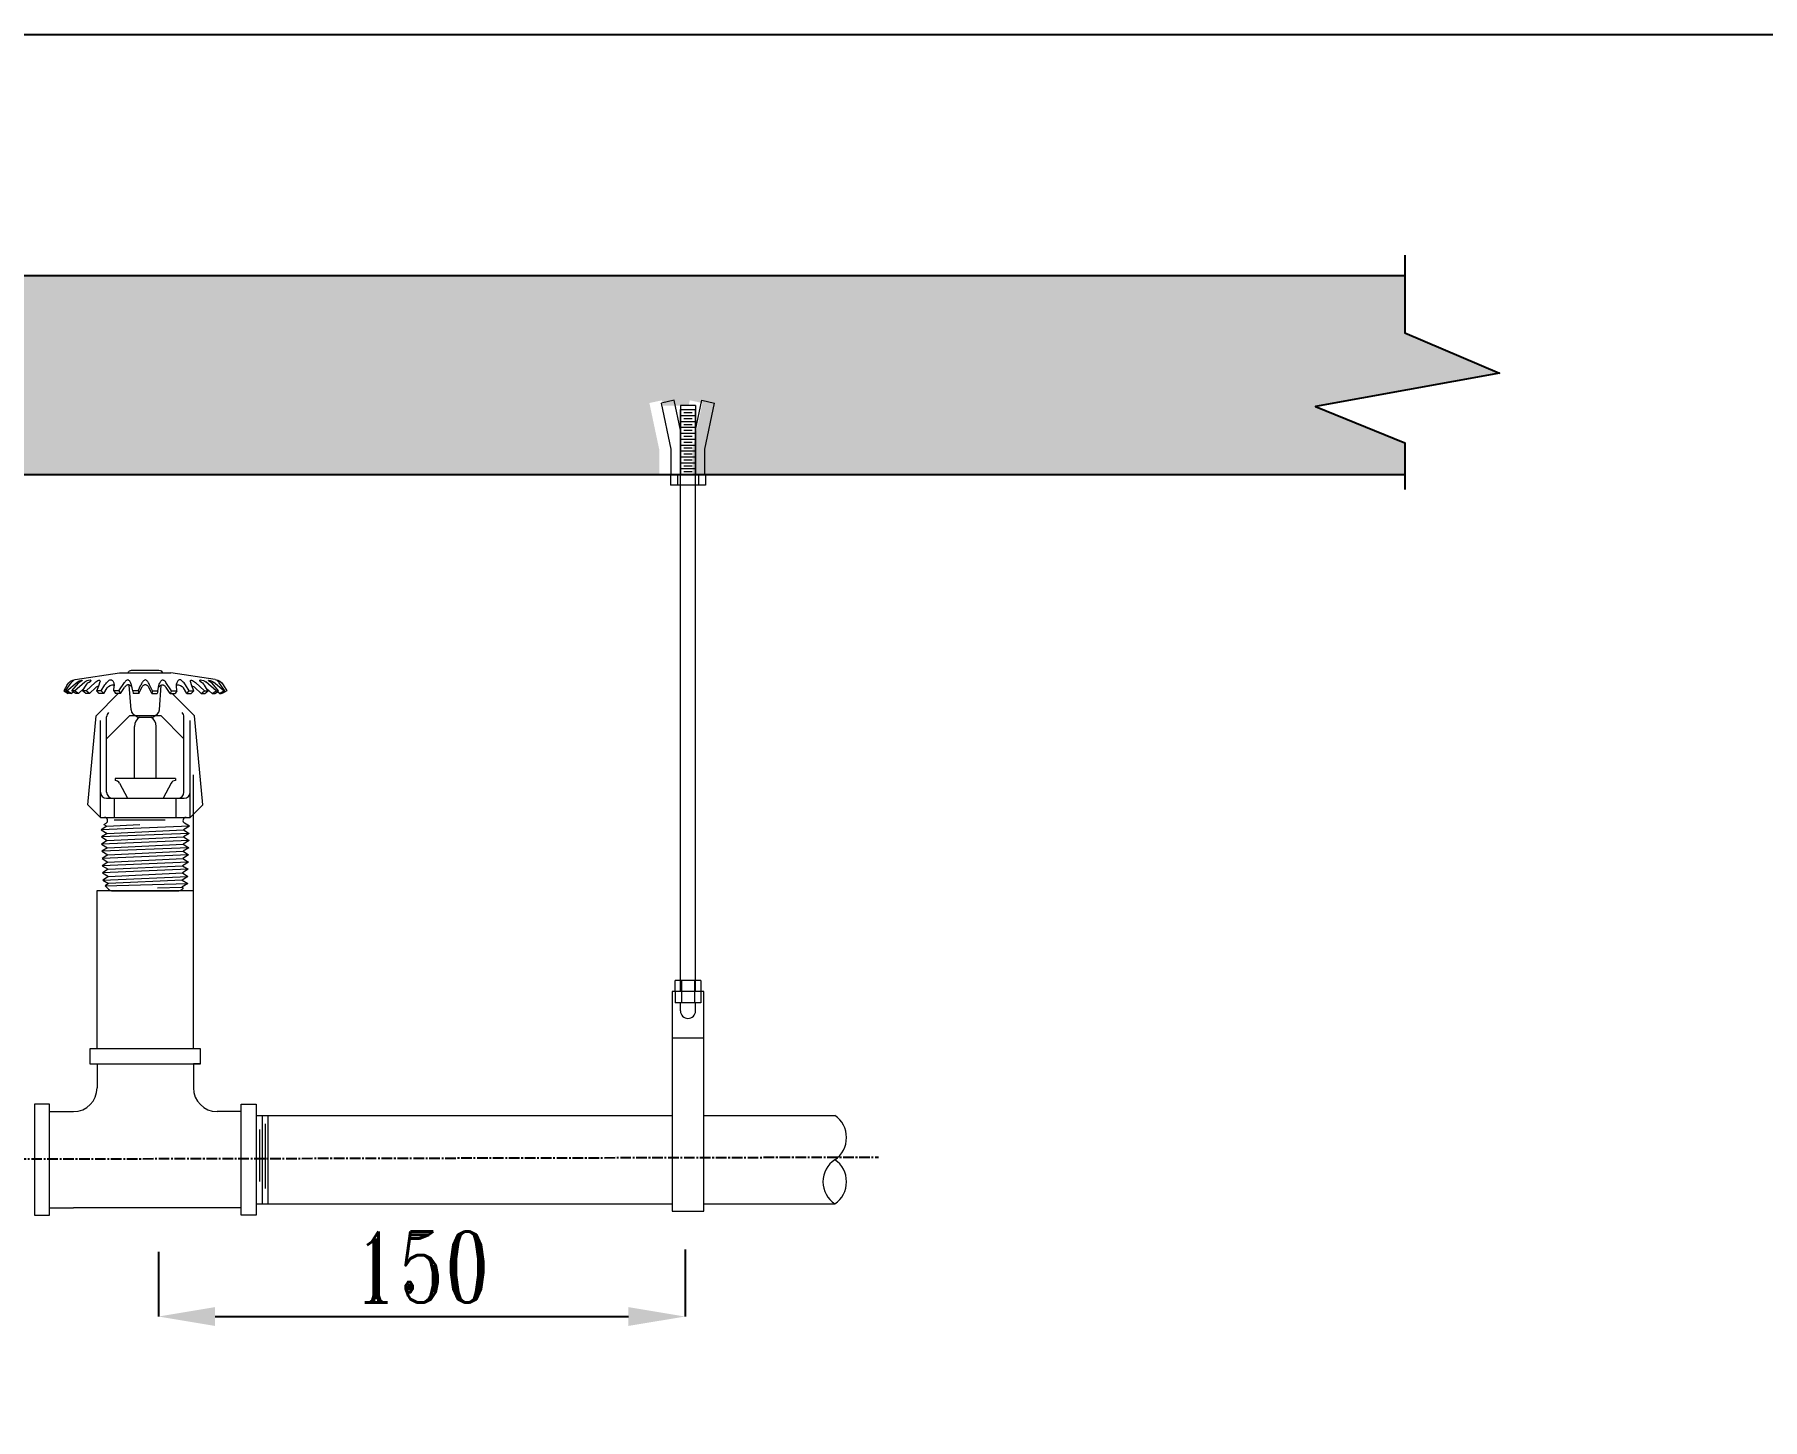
# Model space of a CAD drawing. Header units: millimetres. Extents: x 1706 to 249912, y -487248 to 27192.
# Drawn here: x 155297 to 161403, y -28799 to -23906 of the extents above; entities that cross this region are included whole.
import ezdxf

# ---------------------------------------------------------------- set-up
doc = ezdxf.new("R2010")
doc.units = ezdxf.units.MM
doc.linetypes.add('CENTER2', pattern=[1.125, 0.75, -0.125, 0.125, -0.125])
doc.layers.get('0').update_dxf_attribs({"color": 251})
doc.layers.get('Defpoints').update_dxf_attribs({"color": 251})
doc.layers.add('ACE-HVAC-TEXT', color=7, linetype='Continuous')
doc.layers.add('F-LINE-PEN2', color=1, linetype='Continuous', lineweight=18)
doc.styles.add('ROMANT', font='romant.shx', dxfattribs={"width": 0.75})
doc.dimstyles.new('ACE', dxfattribs={"dimtxt": 250, "dimasz": 200, "dimexe": 0.18, "dimexo": 0.0625, "dimgap": 50, "dimtad": 1, "dimdec": 0, "dimzin": 0, "dimdsep": 46, "dimtxsty": 'ROMANT', "dimcen": 0, "dimadec": 0, "dimazin": 0, "dimtfac": 1, "dimtdec": 0, "dimtofl": 0, "dimtmove": 0, "dimatfit": 3, "dimfxl": 1, "dimtolj": 1, "dimtzin": 0, "dimarcsym": 0})

# ---------------------------------------------------------------- blocks, each defined once
blk = doc.blocks.new('*D99')
at = {"layer": 'ACE-HVAC-TEXT', "color": 0, "lineweight": -2, "transparency": 16777216}
for p, q in [((155735, -28206.2), (155735, -28435.3)), ((157595.7, -28198.4), (157595.7, -28435.3)), ((155935, -28435.1), (157395.7, -28435.1))]:
    blk.add_line(p, q, dxfattribs=at)
at = {"layer": 'ACE-HVAC-TEXT', "color": 0, "transparency": 16777216}
for points in [[(155935, -28401.8), (155935, -28468.4), (155735, -28435.1)], [(157395.7, -28468.4), (157395.7, -28401.8), (157595.7, -28435.1)]]:
    blk.add_solid(points, dxfattribs=at)
at = {"layer": 'Defpoints', "color": 0, "transparency": 16777216}
for p in [(155735, -28206.1), (157595.7, -28198.3), (157595.7, -28435.1)]:
    blk.add_point(p, dxfattribs=at)
at = {"layer": 'ACE-HVAC-TEXT', "color": 0, "transparency": 16777216, "insert": (156665.4, -28260.1), "char_height": 250, "attachment_point": 5, "style": 'ROMANT'}
blk.add_mtext('\\A1;150', dxfattribs=at)

msp = doc.modelspace()

# ---------------------------------------------------------------- hatches: boundary and pattern name
at = {"layer": 'F-LINE-PEN2', "linetype": 'Continuous'}
h = msp.add_hatch(dxfattribs=at)
h.set_pattern_fill('AR-CONC', color=8, scale=93.75, angle=360, style=0)
h.set_pattern_definition([(140, (139775.65, -32564.63), (58.83, 672.431), [70.312, -773.438]), (85, (139775.65, -32564.6), (-705.18, -130.08), [56.25, -618.75]), (190.4514, (139780.55, -32508.6), (-646.35, 542.353), [59.756, -657.32]), (136.184, (139588.15, -32564.6), (155.174, 1000.54), [105.47, -1160.156]), (186.6356, (139601.1, -32481.3), (-913.236, 876.246), [89.635, -985.98]), (81.184, (139588.1, -32564.6), (-913.236, 876.246), [84.375, -928.125]), (111, (139635, -32470.9), (377.455, 559.6), [70.312, -773.437]), (56, (139635, -32470.9), (-679.828, 228.108), [56.25, -618.75]), (161.4514, (139666.5, -32424.25), (-302.372, 787.709), [59.756, -657.32]), (127.5, (139775.65, -32564.63), (-312.088, 11.3999), [0, -611.25, 0, -628.125, 0, -621.094]), (97.5, (139775.65, -32564.63), (-369.761, 246.6277), [0, -358.125, 0, -597.1875, 0, -236.719]), (57.5, (139775.65, -32773.7), (21.1452, 500.4585), [0, -234.375, 0, -731.25, 0, -970.3125]), (47.5, (139775.65, -32867.44), (-93.848, 546.737), [0, -304.6875, 0, -485.625, 0, -689.0625])])
h.paths.add_polyline_path([(143222.126, -24758.165), (143222.126, -24959.739), (143561.008, -25102.088), (142847.248, -25220.242), (143222.126, -25347.849), (143222.126, -25461.892), (145789.626, -25461.892), (145789.626, -25371.159), (145754.941, -25207.639), (145799.558, -25198.175), (145803.453, -25216.534), (145893.798, -25216.534), (145897.693, -25198.175), (145942.311, -25207.639), (145907.625, -25371.159), (145907.625, -25461.892), (152049.302, -25461.892), (152049.302, -25371.159), (152014.617, -25207.639), (152059.235, -25198.175), (152063.129, -25216.534), (152153.474, -25216.534), (152157.369, -25198.175), (152201.987, -25207.639), (152167.301, -25371.159), (152167.301, -25461.892), (153867.664, -25461.892), (153867.664, -25371.159), (153832.979, -25207.639), (153877.597, -25198.175), (153881.491, -25216.534), (153971.837, -25216.534), (153975.731, -25198.175), (154020.349, -25207.639), (153985.664, -25371.159), (153985.664, -25461.892), (157504.481, -25461.892), (157504.481, -25371.159), (157469.795, -25207.639), (157514.413, -25198.175), (157518.308, -25216.534), (157608.653, -25216.534), (157612.548, -25198.175), (157657.165, -25207.639), (157622.48, -25371.159), (157622.48, -25461.892), (160139.072, -25461.892), (160139.072, -25347.849), (159824.041, -25220.242), (160473.41, -25102.088), (160139.072, -24959.739), (160139.072, -24758.165)])

# ---------------------------------------------------------------- linework, layer by layer
at = {"color": 8, "linetype": 'Continuous'}
for p, q in [((160139.072, -24758.165), (143222.126, -24758.165)), ((160139.072, -25461.892), (143222.126, -25461.892)), ((160139.072, -25461.892), (143222.126, -25461.892)), ((160139.072, -25461.892), (143222.126, -25461.892)), ((160139.072, -25461.892), (143222.126, -25461.892))]:
    msp.add_line(p, q, dxfattribs=at)
at = {"color": 8, "linetype": 'CENTER2', "ltscale": 50}
msp.add_line((153992.19, -27881.137), (158278.975, -27871.767), dxfattribs=at)
at = {"color": 7}
msp.add_lwpolyline([(138359.506, -23905.956), (162458.006, -23905.956), (162458.006, -36495.456), (138359.506, -36495.456)], close=True, dxfattribs=at)
at = {"color": 8, "linetype": 'Continuous'}
msp.add_lwpolyline([(160139.072, -24685.592), (160139.072, -24959.739), (160473.41, -25102.088), (159824.041, -25220.242), (160139.072, -25347.849), (160139.072, -25513.585)], dxfattribs=at)
at = {"layer": 'F-LINE-PEN2', "linetype": 'Continuous'}
for p, q in [((157557.178, -25198.175), (157512.561, -25207.639)), ((157547.246, -25371.159), (157512.561, -25207.639)), ((157579.511, -25303.461), (157557.178, -25198.175)), ((157632.98, -25216.534), (157579.511, -25216.534)), ((157579.511, -25216.534), (157579.511, -25461.479)), ((157632.98, -25303.461), (157655.313, -25198.175)), ((157632.98, -25216.534), (157632.98, -25461.441)), ((157655.313, -25198.175), (157699.931, -25207.639)), ((157665.245, -25371.159), (157699.931, -25207.639)), ((157579.511, -27285.118), (157579.511, -25230.666)), ((157632.98, -25232.174), (157579.511, -25232.174)), ((157632.98, -25253.028), (157579.511, -25253.028)), ((157632.98, -25273.881), (157579.511, -25273.881)), ((157621.03, -25242.601), (157591.461, -25242.601)), ((157621.03, -25263.455), (157591.461, -25263.455)), ((157632.98, -27285.118), (157632.98, -25230.666)), ((157632.98, -25294.735), (157579.511, -25294.735)), ((157632.98, -25315.588), (157579.511, -25315.588)), ((157632.98, -25336.442), (157579.511, -25336.442)), ((157621.03, -25284.308), (157591.461, -25284.308)), ((157621.03, -25305.161), (157591.461, -25305.161)), ((157621.03, -25326.015), (157591.461, -25326.015)), ((157547.246, -25461.479), (157547.246, -25371.159)), ((157632.98, -25357.295), (157579.511, -25357.295)), ((157632.98, -25378.149), (157579.511, -25378.149)), ((157632.98, -25399.002), (157579.511, -25399.002)), ((157621.03, -25346.868), (157591.461, -25346.868)), ((157621.03, -25367.722), (157591.461, -25367.722)), ((157621.03, -25388.575), (157591.461, -25388.575)), ((157665.245, -25461.479), (157665.245, -25371.159)), ((157632.98, -25419.856), (157579.511, -25419.856)), ((157632.98, -25440.709), (157579.511, -25440.709)), ((157621.03, -25409.429), (157591.461, -25409.429)), ((157621.03, -25430.282), (157591.461, -25430.282)), ((157621.03, -25451.136), (157591.461, -25451.136)), ((157544.223, -25461.441), (157544.223, -25497.934)), ((157668.268, -25497.934), (157544.223, -25497.934)), ((157569.103, -25461.441), (157569.103, -25497.934)), ((157643.389, -25461.441), (157643.389, -25497.934)), ((157668.268, -25461.441), (157668.268, -25497.934)), ((155438.164, -26224.992), (155474.467, -26193.22)), ((155441.124, -26184.545), (155597.617, -26161.156)), ((155523.838, -26206.361), (155529.059, -26191.945)), ((155606.075, -26160.528), (155770.871, -26160.528)), ((155640.224, -26151.96), (155736.723, -26151.96)), ((155935.823, -26184.545), (155779.33, -26161.156)), ((155853.109, -26206.361), (155847.888, -26191.945)), ((155938.782, -26224.992), (155902.48, -26193.22)), ((155412.788, -26203.838), (155400.574, -26224.992)), ((155400.574, -26224.992), (155416.273, -26234.055)), ((155406.786, -26224.992), (155427.138, -26195.781)), ((155411.395, -26224.992), (155406.786, -26224.992)), ((155417.747, -26231.503), (155406.786, -26224.992)), ((155411.395, -26224.992), (155447.558, -26193.911)), ((155426.653, -26234.055), (155411.395, -26224.992)), ((155417.747, -26231.503), (155416.273, -26234.055)), ((155422.043, -26234.055), (155417.747, -26231.503)), ((155426.653, -26234.055), (155422.043, -26234.055)), ((155426.653, -26234.055), (155433.755, -26227.951)), ((155429.213, -26224.992), (155452.034, -26197.666)), ((155433.755, -26227.951), (155429.213, -26224.992)), ((155438.164, -26224.992), (155429.213, -26224.992)), ((155443.127, -26234.055), (155433.755, -26227.951)), ((155452.078, -26234.055), (155438.164, -26224.992)), ((155452.078, -26234.055), (155443.127, -26234.055)), ((155452.078, -26234.055), (155471.716, -26216.869)), ((155466.707, -26224.992), (155479.229, -26204.683)), ((155479.48, -26224.992), (155466.707, -26224.992)), ((155478.469, -26234.055), (155466.707, -26224.992)), ((155491.242, -26234.055), (155478.469, -26234.055)), ((155511.181, -26194.952), (155479.48, -26224.992)), ((155491.242, -26234.055), (155479.48, -26224.992)), ((155513.566, -26212.901), (155491.242, -26234.055)), ((155514.761, -26312.29), (155592.996, -26234.055)), ((155517.09, -26224.992), (155523.838, -26206.361)), ((155532.942, -26224.992), (155517.09, -26224.992)), ((155526.017, -26234.055), (155517.09, -26224.992)), ((155541.869, -26234.055), (155526.017, -26234.055)), ((155532.942, -26224.992), (155545.868, -26203.838)), ((155541.869, -26234.055), (155532.942, -26224.992)), ((155541.869, -26234.055), (155553.87, -26214.415)), ((155577.433, -26224.992), (155578.492, -26206.862)), ((155595.443, -26224.992), (155577.433, -26224.992)), ((155577.433, -26224.992), (155583.005, -26234.055)), ((155601.015, -26234.055), (155583.005, -26234.055)), ((155595.443, -26224.992), (155615.275, -26195.206)), ((155595.443, -26224.992), (155601.015, -26234.055)), ((155601.015, -26234.055), (155615.1, -26212.901)), ((155638.197, -26292.125), (155631.843, -26204.058)), ((155644.229, -26224.992), (155640.13, -26203.838)), ((155663.35, -26224.992), (155644.229, -26224.992)), ((155644.229, -26224.992), (155646.123, -26234.055)), ((155665.244, -26234.055), (155646.123, -26234.055)), ((155663.35, -26224.992), (155673.145, -26203.838)), ((155663.35, -26224.992), (155665.244, -26234.055)), ((155665.244, -26234.055), (155674.759, -26213.505)), ((155711.702, -26234.055), (155702.188, -26213.505)), ((155713.596, -26224.992), (155703.802, -26203.838)), ((155713.596, -26224.992), (155711.702, -26234.055)), ((155711.702, -26234.055), (155730.824, -26234.055)), ((155713.596, -26224.992), (155732.718, -26224.992)), ((155732.718, -26224.992), (155730.824, -26234.055)), ((155732.718, -26224.992), (155735.06, -26212.901)), ((155735.06, -26212.901), (155736.817, -26203.838)), ((155738.749, -26292.125), (155745.104, -26204.058)), ((155781.504, -26224.992), (155761.671, -26195.206)), ((155775.931, -26234.055), (155761.846, -26212.901)), ((155781.504, -26224.992), (155775.931, -26234.055)), ((155775.931, -26234.055), (155793.942, -26234.055)), ((155781.504, -26224.992), (155799.514, -26224.992)), ((155862.185, -26312.29), (155783.95, -26234.055)), ((155799.514, -26224.992), (155793.942, -26234.055)), ((155799.514, -26224.992), (155798.454, -26206.862)), ((155835.078, -26234.055), (155823.077, -26214.415)), ((155844.004, -26224.992), (155831.078, -26203.838)), ((155835.078, -26234.055), (155844.004, -26224.992)), ((155835.078, -26234.055), (155850.93, -26234.055)), ((155844.004, -26224.992), (155859.857, -26224.992)), ((155850.93, -26234.055), (155859.857, -26224.992)), ((155859.857, -26224.992), (155853.109, -26206.361)), ((155863.38, -26212.901), (155885.704, -26234.055)), ((155865.765, -26194.952), (155897.466, -26224.992)), ((155885.704, -26234.055), (155897.466, -26224.992)), ((155885.704, -26234.055), (155898.477, -26234.055)), ((155897.466, -26224.992), (155910.239, -26224.992)), ((155905.231, -26216.869), (155897.717, -26204.683)), ((155898.477, -26234.055), (155910.239, -26224.992)), ((155910.239, -26224.992), (155905.231, -26216.869)), ((155924.868, -26234.055), (155905.231, -26216.869)), ((155924.868, -26234.055), (155938.782, -26224.992)), ((155924.868, -26234.055), (155933.82, -26234.055)), ((155947.734, -26224.992), (155924.913, -26197.666)), ((155965.551, -26224.992), (155929.389, -26193.911)), ((155933.82, -26234.055), (155943.191, -26227.951)), ((155938.782, -26224.992), (155947.734, -26224.992)), ((155943.191, -26227.951), (155947.734, -26224.992)), ((155950.294, -26234.055), (155943.191, -26227.951)), ((155970.161, -26224.992), (155949.808, -26195.781)), ((155950.294, -26234.055), (155965.551, -26224.992)), ((155950.294, -26234.055), (155954.903, -26234.055)), ((155954.903, -26234.055), (155959.2, -26231.503)), ((155959.2, -26231.503), (155970.161, -26224.992)), ((155959.2, -26231.503), (155960.674, -26234.055)), ((155976.372, -26224.992), (155960.674, -26234.055)), ((155964.159, -26203.838), (155976.372, -26224.992)), ((155965.551, -26224.992), (155970.161, -26224.992)), ((157579.511, -27247.843), (157579.511, -26248.406)), ((155485.522, -26627.208), (155514.761, -26312.29)), ((155551.988, -26393.69), (155634.092, -26311.586)), ((155634.092, -26311.586), (155742.854, -26311.586)), ((155654.707, -26313.009), (155654.707, -26311.586)), ((155654.707, -26313.009), (155662.095, -26317.274)), ((155714.852, -26317.274), (155722.239, -26313.009)), ((155722.239, -26313.009), (155722.239, -26311.586)), ((155824.959, -26393.69), (155742.854, -26311.586)), ((155891.424, -26627.208), (155862.185, -26312.29)), ((155529.951, -26671.637), (155529.951, -26329.773)), ((155551.988, -26582.424), (155551.988, -26316.57)), ((155650.087, -26534.088), (155650.087, -26350.31)), ((155662.095, -26317.274), (155714.852, -26317.274)), ((155726.86, -26534.088), (155726.86, -26350.31)), ((155824.959, -26582.424), (155824.959, -26316.57)), ((155846.995, -26671.637), (155846.995, -26329.773)), ((155795.102, -26534.088), (155581.844, -26534.088)), ((155581.844, -26534.088), (155581.844, -26541.197)), ((155597.215, -26550.622), (155625.463, -26603.75)), ((155779.732, -26550.622), (155751.483, -26603.75)), ((155795.102, -26534.088), (155795.102, -26541.197)), ((155858.641, -27489.723), (155858.641, -26521.478)), ((155551.277, -26603.75), (155825.67, -26603.75)), ((155579.356, -26671.637), (155579.356, -26603.75)), ((155797.59, -26671.637), (155797.59, -26603.75)), ((155529.951, -26671.637), (155485.522, -26627.208)), ((155529.951, -26671.637), (155846.995, -26671.637)), ((155578.021, -26679.716), (155758.889, -26679.716)), ((155846.995, -26671.637), (155891.424, -26627.208)), ((155844.839, -26702.547), (155532.599, -26715.304)), ((155552.48, -26702.61), (155532.599, -26715.304)), ((155532.599, -26715.304), (155553.256, -26727.998)), ((155843.96, -26727.998), (155533.375, -26740.692)), ((155553.256, -26727.998), (155533.375, -26740.692)), ((155533.375, -26740.692), (155554.032, -26753.386)), ((155542.558, -26696.513), (155550.033, -26692.198)), ((155542.558, -26696.513), (155552.48, -26702.61)), ((155552.48, -26702.61), (155669.704, -26697.116)), ((155553.256, -26727.998), (155824.078, -26715.304)), ((155554.032, -26753.386), (155823.303, -26740.692)), ((155843.96, -26727.998), (155823.303, -26740.692)), ((155823.303, -26740.692), (155843.184, -26753.386)), ((155844.839, -26702.547), (155824.078, -26715.304)), ((155824.078, -26715.304), (155843.96, -26727.998)), ((155844.839, -26702.547), (155826.914, -26692.198)), ((155843.184, -26753.386), (155534.151, -26766.08)), ((155554.032, -26753.386), (155534.151, -26766.08)), ((155534.151, -26766.08), (155554.807, -26778.774)), ((155842.408, -26778.774), (155534.926, -26791.468)), ((155554.807, -26778.774), (155534.926, -26791.468)), ((155534.926, -26791.468), (155555.583, -26804.162)), ((155841.633, -26804.162), (155535.702, -26816.856)), ((155555.583, -26804.162), (155535.702, -26816.856)), ((155554.807, -26778.774), (155822.527, -26766.08)), ((155555.583, -26804.162), (155821.751, -26791.468)), ((155841.633, -26804.162), (155820.976, -26816.856)), ((155842.408, -26778.774), (155821.751, -26791.468)), ((155821.751, -26791.468), (155841.633, -26804.162)), ((155843.184, -26753.386), (155822.527, -26766.08)), ((155822.527, -26766.08), (155842.408, -26778.774)), ((155535.702, -26816.856), (155556.359, -26829.55)), ((155840.857, -26829.55), (155536.478, -26842.244)), ((155556.359, -26829.55), (155536.478, -26842.244)), ((155536.478, -26842.244), (155557.134, -26854.938)), ((155840.081, -26854.938), (155537.253, -26867.632)), ((155557.134, -26854.938), (155537.253, -26867.632)), ((155556.359, -26829.55), (155820.976, -26816.856)), ((155557.134, -26854.938), (155820.2, -26842.244)), ((155840.081, -26854.938), (155819.424, -26867.632)), ((155840.857, -26829.55), (155820.2, -26842.244)), ((155820.2, -26842.244), (155840.081, -26854.938)), ((155820.976, -26816.856), (155840.857, -26829.55)), ((155537.253, -26867.632), (155557.91, -26880.326)), ((155538.029, -26893.02), (155839.305, -26880.326)), ((155557.91, -26880.326), (155538.029, -26893.02)), ((155538.029, -26893.02), (155558.686, -26905.714)), ((155547.004, -26913.172), (155838.53, -26905.714)), ((155558.686, -26905.714), (155547.004, -26913.172)), ((155547.004, -26913.172), (155558.687, -26924.855)), ((155557.91, -26880.326), (155819.424, -26867.632)), ((155818.649, -26893.02), (155558.686, -26905.714)), ((155731.8, -26920.61), (155817.873, -26918.408)), ((155838.53, -26905.714), (155817.873, -26918.408)), ((155817.873, -26918.408), (155822.044, -26921.071)), ((155822.044, -26921.071), (155818.26, -26924.855)), ((155839.305, -26880.326), (155818.649, -26893.02)), ((155818.649, -26893.02), (155838.53, -26905.714)), ((155819.424, -26867.632), (155839.305, -26880.326)), ((155518.305, -27489.723), (155518.305, -26929.601)), ((155518.305, -26929.601), (155858.641, -26929.601)), ((155573.767, -26931.101), (155803.18, -26931.101)), ((157662.734, -27287.357), (157549.758, -27287.357)), ((157549.758, -27287.357), (157549.758, -28063.319)), ((157651.903, -27247.843), (157560.588, -27247.843)), ((157560.588, -27287.357), (157560.588, -27247.843)), ((157560.588, -27287.357), (157560.588, -27326.87)), ((157583.356, -27247.843), (157583.356, -27326.87)), ((157629.136, -27247.843), (157629.136, -27326.87)), ((157651.903, -27247.843), (157651.903, -27326.87)), ((157662.734, -28063.319), (157662.734, -27287.357)), ((157651.903, -27326.87), (157560.588, -27326.87)), ((157579.511, -27355.215), (157579.511, -27326.87)), ((157632.98, -27355.215), (157632.98, -27326.87)), ((157662.734, -27452.128), (157549.758, -27452.128)), ((155518.305, -27542.48), (155518.305, -27627.303)), ((155858.641, -27542.48), (155858.641, -27627.303)), ((155884.113, -27542.48), (155858.641, -27542.48)), ((155349.958, -27710.834), (155434.781, -27710.834)), ((155942.18, -27710.834), (155942.173, -27710.834)), ((156027.003, -27710.834), (155942.18, -27710.834)), ((156079.76, -27724.752), (157549.758, -27724.752)), ((156093.405, -27958.111, 166.707), (156093.405, -27773.811, 166.707)), ((156101.3, -27724.752), (156101.3, -28037.252)), ((156113.348, -27983.017, 166.707), (156113.348, -27753.886, 166.707)), ((156121.99, -27724.752), (156121.99, -28037.252)), ((157662.734, -27724.752), (158124.848, -27724.752)), ((155349.958, -28076.642), (155349.958, -28051.17)), ((155349.958, -28051.17), (155434.781, -28051.17)), ((156027.003, -28051.17), (155434.781, -28051.17)), ((156027.003, -28076.642), (156027.003, -28051.17)), ((156079.76, -28037.252), (157549.758, -28037.252)), ((157549.758, -28063.319), (157662.734, -28063.319)), ((157662.734, -28037.252), (158124.848, -28037.252))]:
    msp.add_line(p, q, dxfattribs=at)
at = {"layer": 'F-LINE-PEN2', "linetype": 'Continuous', "elevation": 0}
msp.add_lwpolyline([(155884.113, -27489.723), (155492.834, -27489.723), (155492.834, -27542.48), (155884.113, -27542.48)], close=True, dxfattribs=at)
at = {"layer": 'F-LINE-PEN2', "linetype": 'Continuous'}
for points in [[(155349.958, -27685.363), (155297.201, -27685.363), (155297.201, -28076.642), (155349.958, -28076.642)], [(156027.003, -27685.363), (156079.76, -27685.363), (156079.76, -28076.642), (156027.003, -28076.642)]]:
    msp.add_lwpolyline(points, close=True, dxfattribs=at)
for points in [[(155545.868, -26203.838, 0), (155548.71, -26199.935, 0), (155551.432, -26196.494, 0), (155554.035, -26193.515, 0), (155556.519, -26190.997, 0), (155558.882, -26188.94, 0), (155561.126, -26187.344, 0), (155563.251, -26186.21, 0), (155565.256, -26185.537, 0), (155567.142, -26185.326, 0), (155568.908, -26185.576, 0), (155570.554, -26186.287, 0), (155572.081, -26187.46, 0), (155573.488, -26189.094, 0), (155574.776, -26191.189, 0), (155575.945, -26193.745, 0), (155576.993, -26196.763, 0), (155577.922, -26200.243, 0)], [(155640.13, -26203.838, 0), (155638.9, -26200.437, 0), (155637.64, -26197.398, 0), (155636.352, -26194.721, 0), (155635.035, -26192.406, 0), (155633.689, -26190.451, 0), (155632.314, -26188.859, 0), (155630.91, -26187.628, 0), (155629.476, -26186.759, 0), (155628.014, -26186.251, 0), (155626.523, -26186.105, 0), (155625.003, -26186.32, 0), (155623.455, -26186.897, 0), (155621.877, -26187.836, 0), (155620.27, -26189.136, 0), (155618.634, -26190.798, 0), (155616.969, -26192.821, 0), (155615.275, -26195.206, 0)], [(155703.802, -26203.838, 0), (155701.999, -26199.928, 0), (155700.195, -26196.507, 0), (155698.392, -26193.574, 0), (155696.589, -26191.131, 0), (155694.785, -26189.176, 0), (155692.982, -26187.71, 0), (155691.178, -26186.732, 0), (155689.375, -26186.243, 0), (155687.572, -26186.243, 0), (155685.768, -26186.732, 0), (155683.965, -26187.71, 0), (155682.161, -26189.176, 0), (155680.358, -26191.131, 0), (155678.555, -26193.574, 0), (155676.751, -26196.507, 0), (155674.948, -26199.928, 0), (155673.145, -26203.838, 0)], [(155736.817, -26203.838, 0), (155738.047, -26200.437, 0), (155739.306, -26197.398, 0), (155740.594, -26194.721, 0), (155741.912, -26192.406, 0), (155743.258, -26190.451, 0), (155744.633, -26188.859, 0), (155746.037, -26187.628, 0), (155747.47, -26186.759, 0), (155748.932, -26186.251, 0), (155750.423, -26186.105, 0), (155751.943, -26186.32, 0), (155753.492, -26186.897, 0), (155755.07, -26187.836, 0), (155756.677, -26189.136, 0), (155758.313, -26190.798, 0), (155759.977, -26192.821, 0), (155761.671, -26195.206, 0)], [(155831.078, -26203.838, 0), (155828.237, -26199.935, 0), (155825.514, -26196.494, 0), (155822.911, -26193.515, 0), (155820.428, -26190.997, 0), (155818.064, -26188.94, 0), (155815.82, -26187.344, 0), (155813.695, -26186.21, 0), (155811.69, -26185.537, 0), (155809.805, -26185.326, 0), (155808.039, -26185.576, 0), (155806.392, -26186.287, 0), (155804.865, -26187.46, 0), (155803.458, -26189.094, 0), (155802.17, -26191.189, 0), (155801.002, -26193.745, 0), (155799.953, -26196.763, 0), (155799.024, -26200.243, 0)], [(155641.886, -26212.901, 0), (155640.248, -26210.784, 0), (155638.617, -26208.932, 0), (155636.995, -26207.344, 0), (155635.38, -26206.021, 0), (155633.773, -26204.962, 0), (155632.174, -26204.168, 0), (155630.582, -26203.639, 0), (155628.999, -26203.374, 0), (155627.423, -26203.374, 0), (155625.855, -26203.639, 0), (155624.295, -26204.168, 0), (155622.743, -26204.962, 0), (155621.199, -26206.021, 0), (155619.663, -26207.344, 0), (155618.134, -26208.932, 0), (155616.613, -26210.784, 0), (155615.1, -26212.901, 0)], [(155701.488, -26212.314, 0), (155699.957, -26210.33, 0), (155698.426, -26208.595, 0), (155696.894, -26207.107, 0), (155695.363, -26205.868, 0), (155693.832, -26204.876, 0), (155692.301, -26204.132, 0), (155690.77, -26203.637, 0), (155689.239, -26203.389, 0), (155687.708, -26203.389, 0), (155686.177, -26203.637, 0), (155684.645, -26204.132, 0), (155683.114, -26204.876, 0), (155681.583, -26205.868, 0), (155680.052, -26207.107, 0), (155678.521, -26208.595, 0), (155676.99, -26210.33, 0), (155675.459, -26212.314, 0)], [(155735.06, -26212.901, 0), (155736.699, -26210.784, 0), (155738.329, -26208.932, 0), (155739.952, -26207.344, 0), (155741.567, -26206.021, 0), (155743.174, -26204.962, 0), (155744.773, -26204.168, 0), (155746.364, -26203.639, 0), (155747.948, -26203.374, 0), (155749.523, -26203.374, 0), (155751.091, -26203.639, 0), (155752.651, -26204.168, 0), (155754.203, -26204.962, 0), (155755.748, -26206.021, 0), (155757.284, -26207.344, 0), (155758.813, -26208.932, 0), (155760.333, -26210.784, 0), (155761.846, -26212.901, 0)]]:
    msp.add_polyline3d(points, dxfattribs=at)
at = {"layer": 'F-LINE-PEN2', "linetype": 'Continuous', "extrusion": (0, 0, -1)}
for centre, radius, start, end in [((-155446.955, -26223.564), 39.453, 30.0000001, 81.5), ((-155453.384, -26214.068), 31.989, 34.8666031, 53.3052144), ((-155433.632, -26187.564), 1.066, 69.6919616, 233.3052144), ((-155468.408, -26218.171), 31.989, 49.3216371, 82.0955597), ((-155476.586, -26218.171), 31.989, 39.8666032, 67.9102102), ((-155464.156, -26187.542), 1.066, 82.0955597, 247.9102102), ((-155493.194, -26214.617), 28.434, 48.8073932, 90), ((-155509.484, -26223.337), 35.543, 31.6568855, 65.6910957), ((-155493.828, -26188.678), 2.488, 91.4009886, 245.6910957), ((-155533.184, -26218.171), 31.989, 46.5406264, 74.7741643), ((-155525.717, -26190.735), 3.554, 74.7741643, 199.9090806), ((-155606.075, -26217.752), 57.224, 81.5, 90), ((-155640.224, -26165.555), 13.595, 21.7003992, 90), ((-155736.723, -26165.555), 13.595, 90, 158.2996008), ((-155770.871, -26217.752), 57.224, 90, 98.5), ((-155851.23, -26190.735), 3.554, 340.0909194, 105.2258357), ((-155843.762, -26218.171), 31.989, 105.2258357, 133.4593736), ((-155883.119, -26188.678), 2.488, 294.3089043, 88.5990114), ((-155867.463, -26223.337), 35.543, 114.3089043, 148.3431145), ((-155883.753, -26214.617), 28.434, 90, 131.1926068), ((-155912.791, -26187.542), 1.066, 292.0897898, 97.9044403), ((-155900.36, -26218.171), 31.989, 112.0897898, 140.1333968), ((-155908.538, -26218.171), 31.989, 97.9044403, 130.6783629), ((-155929.992, -26223.564), 39.453, 98.5, 149.9999999), ((-155943.314, -26187.564), 1.066, 306.6947856, 110.3080384), ((-155923.562, -26214.068), 31.989, 126.6947856, 145.1333969), ((-155535.569, -26236.12), 31.989, 46.5406264, 68.4852679), ((-155573.584, -26226.461), 23.103, 31.4261081, 102.2201848), ((-155555.429, -26205.514), 23.103, 166.8113267, 183.3451193), ((-155821.518, -26205.514), 23.103, 356.6549048, 13.1886686), ((-155803.363, -26226.461), 23.103, 77.7798152, 148.5738919), ((-155841.377, -26236.12), 31.989, 111.5147321, 133.4593736)]:
    msp.add_arc(centre, radius, start, end, dxfattribs=at)
at = {"layer": 'F-LINE-PEN2', "linetype": 'Continuous'}
for centre, radius, start, end in [((155681.21, -26216.492), 7.109, 143.9983061, 155.156414), ((155695.737, -26216.492), 7.109, 24.843586, 36.0016939), ((155573.314, -26316.57), 21.326, 134.9999999, 180), ((155659.113, -26290.615), 20.97, 184.1269945, 270), ((155717.833, -26290.615), 20.97, 270, 355.8730055), ((155803.633, -26316.57), 21.326, 0, 45.0000001), ((155688.473, -26350.31), 38.387, 120.614502, 180), ((155688.473, -26350.31), 38.387, 0, 59.385498), ((155581.523, -26558.966), 17.772, 28.0000001, 88.9661795), ((155795.423, -26558.966), 17.772, 91.0338205, 151.9999999), ((155551.277, -26582.424), 21.326, 180, 270), ((155573.314, -26582.424), 21.326, 180, 270), ((155803.633, -26582.424), 21.326, 270, 0), ((155825.67, -26582.424), 21.326, 270, 0), ((155544.524, -26682.655), 11.018, 300, 90), ((155832.423, -26682.655), 11.018, 90, 240), ((155573.767, -26909.776), 21.326, 225.0000001, 270), ((155803.18, -26909.776), 21.326, 270, 314.9999999), ((157606.246, -27355.215), 26.734, 180, 0), ((155434.774, -27627.303), 83.532, 270, 0), ((155942.173, -27627.303), 83.532, 180, 270), ((158072.19, -27802.877), 94.215, 303.9812481, 56.0187519), ((158177.507, -27959.127), 94.215, 123.9812481, 236.0187519), ((158072.19, -27959.127), 94.215, 303.9812481, 56.0187519)]:
    msp.add_arc(centre, radius, start, end, dxfattribs=at)

# ---------------------------------------------------------------- dimensions: what is measured, and where the dimension line sits
at = {"layer": 'ACE-HVAC-TEXT'}
dim = msp.add_linear_dim(base=(157595.737, -28435.114), p1=(155735.001, -28206.148), p2=(157595.737, -28198.296), text='150', dimstyle='ACE', dxfattribs=at)
dim.commit()
dim.dimension.update_dxf_attribs({"geometry": '*D99', "text_midpoint": (156665.369, -28260.114)})

doc.saveas('drawing.dxf')
